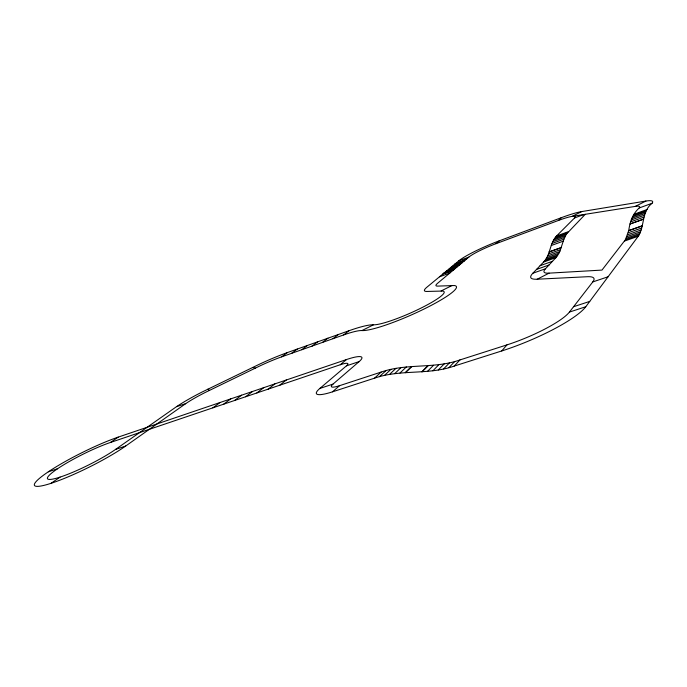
<?xml version="1.0" encoding="UTF-8"?>
<svg xmlns="http://www.w3.org/2000/svg" width="687" height="687" viewBox="0 0 687 687"><rect width="100%" height="100%" fill="white"/><g stroke="black" fill="none" stroke-linecap="round" stroke-linejoin="round"><path stroke-width="1.03" d="M115.579 449.41L176.568 406.635A53.431 7.651 -25.4 0 1 202.03 392.054L258.604 364.608A52.573 7.548 -25 0 1 287.355 352.586L348.962 330.739A54.213 8.124 -24.5 0 1 373.462 324.805A39.752 5.814 -23.8 0 0 419.01 309.073A39.752 5.814 -23.8 0 0 442.72 291.048L427.091 291.443A37.897 5.23 -23.4 0 1 426.945 287.166L458.864 260.794A35.295 4.483 -23.2 0 1 499.337 240.802L561.322 217.693A36.755 4.732 -22.8 0 1 581.786 211.562L645.883 201.059A41.366 5.797 -22.2 0 1 652.057 203.292C641.538 211.562 644.818 225.997 638.24 236.242L585.771 306.745A70.194 14.109 -22.7 0 1 501.716 350.963L454.193 366.077C428.465 375.214 400.272 369.142 374.527 378.168L332.525 391.822A32.976 6.011 -24.6 0 1 319.85 388.438L346.446 365.853L359.155 361.577A30.76 5.23 -24.6 0 0 346.488 359.55L118.241 437.112A57.09 8.081 -26.5 0 0 45.9 473.463A57.09 8.081 -26.5 0 0 53.406 482.532A57.09 8.081 -26.5 0 0 125.661 446.052L115.579 449.41A42.792 6.054 -26.5 0 1 61.409 476.658A42.792 6.054 -26.5 0 1 56.231 469.65A42.792 6.054 -26.5 0 1 110.444 442.471L118.241 437.112M583.813 214.533L574.555 217.959L556.539 235.985C549.617 243.241 550.639 254.783 543.64 262.013L532.854 273.228A58.558 9.463 -22.3 0 0 537.208 279.214L549.085 273.143L601.975 270.085L625.393 239.737L628.725 230.626L642.216 225.843L628.725 230.626C629.859 222.176 632.615 213.812 639.202 207.972L652.057 203.292M585.272 214.301L566.346 234.181L563.915 239.17L559.811 251.536L555.912 257.659L545.461 268.797L532.854 273.228M332.525 391.822L339.533 385.69L381.139 372.079C406.601 363.097 434.51 369.022 459.964 359.928L506.954 344.883A52.598 10.563 -22.7 0 0 569.42 312.078L592.864 281.825M501.716 350.963L506.954 344.883M454.193 366.077L459.964 359.928M448.946 367.614L454.768 361.456M443.639 368.919L449.521 362.762M438.28 369.984L444.223 363.835M432.879 370.825L438.873 364.677M427.434 371.435L433.497 365.295M399.989 373.015L406.343 366.927M458.864 260.794L468.852 257.101A23.53 2.988 -23.2 0 1 495.997 243.679L558.445 220.45L561.322 217.693M394.707 373.616L401.114 367.528M389.512 374.432L395.97 368.344M384.411 375.463L390.92 369.383M379.413 376.708L385.974 370.619M374.527 378.168L381.139 372.079M319.85 388.438L333.015 384.102L359.155 361.577M495.997 243.679L499.337 240.802M451.986 270.609L452.484 270.197M452.639 270.369L453.128 269.965M454.914 268.531L455.507 268.153M461.509 263.009L462.085 262.64M463.656 261.215L464.24 260.845M110.444 442.471L340.271 364.745L346.488 359.55M468.852 257.101L437.533 283.327A25.256 3.487 -23.4 0 0 437.808 286.101L454.347 285.526A53.028 7.763 -23.8 0 1 422.883 309.597A53.028 7.763 -23.8 0 1 361.929 330.567A40.645 6.089 -24.5 0 0 343.612 334.947L281.584 356.871A39.417 5.651 -25 0 0 259.806 365.965L204.889 392.629A40.052 5.736 -25.4 0 0 185.705 403.638L125.635 446.061M449.41 271.554L449.908 271.142M450.054 271.322L450.543 270.91M451.848 269.879L452.45 269.502L450.311 270.446M454.09 268.016L454.682 267.638L452.553 268.583M458.495 264.34L459.079 263.971L456.975 264.907M460.659 262.537L461.243 262.168L459.148 263.095M462.806 260.742L463.382 260.382L461.295 261.3M450.698 271.082L451.187 270.669M464.352 259.815L463.931 260.158L465.949 259.411M451.342 270.85L451.831 270.438M453.368 269.098L455.069 268.514M459.981 263.576L461.664 263.001M462.136 261.773L463.819 261.197M464.601 259.72L466.361 259.068M446.842 272.499L447.331 272.086M447.477 272.258L447.976 271.854M451.05 269.356L451.642 268.978L449.513 269.922M453.274 267.509L453.867 267.131L451.754 268.067M457.662 263.86L458.246 263.49L456.151 264.418M459.826 262.065L460.402 261.695L458.323 262.623M448.122 272.026L448.62 271.614M448.766 271.794L449.264 271.382M444.274 273.435L444.772 273.022M444.918 273.203L445.408 272.791M445.734 272.576L446.344 272.198L445.897 272.567M450.251 268.84L450.844 268.471L448.731 269.398M452.475 267.003L453.059 266.633L450.955 267.561M454.674 265.182L455.258 264.813L453.162 265.74M445.554 272.971L446.052 272.559M446.198 272.73L446.696 272.318M443.845 273.323L444.549 272.859L444.206 273.143M443.63 273.675L444.128 273.263M279.669 385.244L286.359 379.98M343.612 334.947L348.962 330.739M268.17 389.134L274.955 383.853M332.98 338.7L338.399 334.483M256.826 392.964L263.688 387.683M322.469 342.418L327.965 338.184M245.628 396.76L252.567 391.461M312.078 346.093L317.643 341.843M234.559 400.495L241.584 395.197M301.799 349.726L307.441 345.467M223.636 404.196L230.729 398.881M291.64 353.316L297.342 349.048M212.841 407.846L220.012 402.53M281.584 356.871L287.355 352.586M51.044 483.322L60.087 477.104M581.786 211.562L572.091 216.388L635.303 206.392L645.883 201.059M361.929 330.567L373.462 324.805M441.106 290.97L452.132 285.457M459.921 264.461L457.448 265.568L459.491 264.821M457.722 266.298L455.241 267.406L457.293 266.659M443.493 273.495L453.772 269.725M443.244 273.701L453.523 269.931M442.995 273.907L453.283 270.137M439.474 276.818L449.822 273.031M556.539 235.985L568.295 231.699M555.5 237.152L567.282 232.85M554.521 238.483L566.346 234.181M553.61 239.986L565.461 235.675M552.76 241.652L564.654 237.341M551.987 243.49L563.915 239.17M634.135 214.198L647.24 209.458M633.302 215.366L646.441 210.617M551.283 245.491L563.246 241.171M632.529 216.723L645.711 211.965M631.825 218.26L645.05 213.494M631.19 219.977L644.458 215.203M630.632 221.875L643.942 217.101M548.475 253.95L560.575 249.621M547.668 255.865L559.811 251.536M546.783 257.634L558.952 253.297M545.813 259.248L558.024 254.911M544.765 260.708L557.011 256.363M543.64 262.013L555.912 257.659M628.227 232.764L641.761 227.972M540.119 265.671L552.503 261.3M627.643 234.748L641.22 229.956M626.973 236.577L640.602 231.777M536.521 269.407L549.025 265.01M626.226 238.243L639.898 233.434M625.393 239.737L639.108 234.92M624.483 241.068L638.266 236.234M608.081 276.775L592.812 281.919L593.826 280.244A48.906 9.008 -22.5 0 0 587.316 276.724L537.208 279.214M48.322 471.797L57.596 468.714M176.568 406.635L185.705 403.638M573.585 306.711L589.747 301.404M569.42 312.078L585.771 306.745M252.713 367.459L255.341 368.129M207.981 389.108L209.389 390.388M340.271 364.745A15.372 2.611 -24.6 0 1 346.446 365.853M339.533 385.69A16.479 3.006 -24.6 0 1 333.015 384.102M635.303 206.392A27.566 3.856 -22.2 0 1 639.202 207.972M558.445 220.45A24.492 3.152 -22.8 0 1 574.555 217.959M549.085 273.143A43.899 7.085 -22.3 0 1 545.461 268.797M428.087 365.682L421.973 371.813L428.087 365.682M411.65 366.54L405.356 372.646L411.65 366.54M456.64 265.886L454.425 266.908L456.64 265.886M449.143 270.944L446.902 271.966L449.143 270.944M455.816 265.397L453.618 266.401L455.816 265.397M448.353 270.42L446.129 271.434L448.353 270.42M457.173 263.104L455 264.109L457.173 263.104M561.262 247.578L549.205 251.897L561.262 247.578M643.504 219.17L630.151 223.953L643.504 219.17"/></g></svg>
